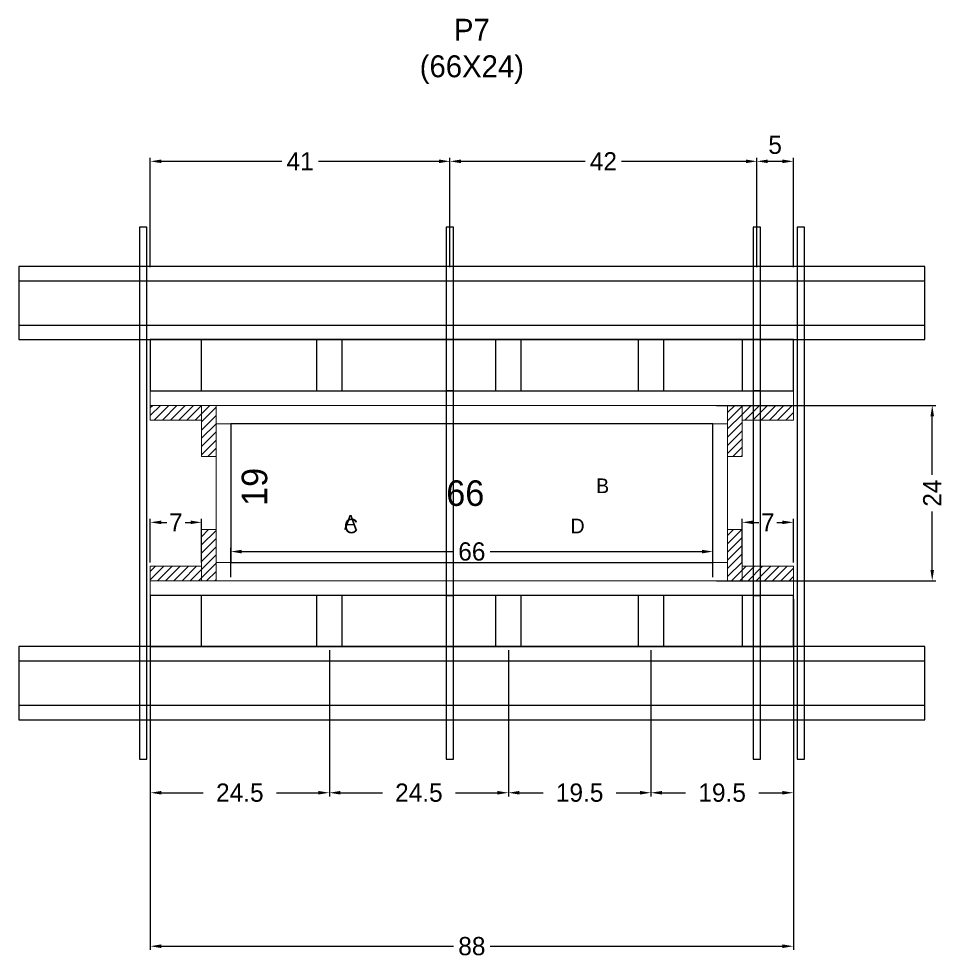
# Model space of a CAD drawing. Header units: centimetres. Extents: x -8500 to 4269, y -467 to 295.
# Drawn here: x -124 to 129.3, y 12.7 to 269.8 of the extents above; entities that cross this region are included whole.
import ezdxf

# ---------------------------------------------------------------- set-up
doc = ezdxf.new("R2010")
doc.units = ezdxf.units.CM
for name, color, linetype in [('CHAPA', 140, 'Continuous'), ('COTA', 241, 'Continuous'), ('Hachura', 251, 'Continuous'), ('Madeira', 30, 'Continuous'), ('NOMENCLATURA', 7, 'Continuous'), ('Painéis', 200, 'Continuous'), ('Perfil Metálico', 150, 'Continuous'), ('SARRAFO', 251, 'Continuous'), ('TEXTO_GERAL', 7, 'Continuous')]:
    doc.layers.add(name, color=color, linetype=linetype)
doc.dimstyles.new('cotax2', dxfattribs={"dimtxt": 2.5, "dimasz": 1.5, "dimexe": 0.5, "dimexo": 0.5, "dimgap": 0.5, "dimtad": 1, "dimcen": 2.5, "dimazin": 3, "dimtfac": 1, "dimtmove": 0, "dimatfit": 3})
pattern_1 = [(45, (0, 0), (-1.122532, 1.122532), [])]

# ---------------------------------------------------------------- blocks, each defined once
blk = doc.blocks.new('_CLOSEDFILLED')
at = {"color": 0, "linetype": 'BYBLOCK'}
blk.add_solid([(-1, 0.164), (0, 0), (-1, -0.164)], dxfattribs=at)
blk = doc.blocks.new('*D29')
for p, q in [((-88, 111), (-88, 15)), ((88, 111), (88, 15)), ((-85, 16), (-5, 16)), ((5, 16), (85, 16))]:
    blk.add_line(p, q)
at = {"layer": 'Defpoints'}
for p in [(-88, 112), (88, 112), (-88, 16)]:
    blk.add_point(p, dxfattribs=at)
at = {"layer": 'COTA', "xscale": 3, "yscale": 3, "rotation": 180}
blk.add_blockref('_CLOSEDFILLED', (-88, 16), dxfattribs=at)
at = {"layer": 'COTA', "xscale": 3, "yscale": 3}
blk.add_blockref('_CLOSEDFILLED', (88, 16), dxfattribs=at)
at = {"layer": 'COTA', "insert": (0, 16), "char_height": 5, "attachment_point": 5}
blk.add_mtext('88', dxfattribs=at)
blk = doc.blocks.new('*D30')
for p, q in [((-88, 97), (-88, 57)), ((-39, 97), (-39, 57)), ((-85, 58), (-73.5, 58)), ((-53.5, 58), (-42, 58))]:
    blk.add_line(p, q)
at = {"layer": 'Defpoints'}
for p in [(-88, 98), (-39, 98), (-88, 58)]:
    blk.add_point(p, dxfattribs=at)
at = {"layer": 'COTA', "xscale": 3, "yscale": 3, "rotation": 180}
blk.add_blockref('_CLOSEDFILLED', (-88, 58), dxfattribs=at)
at = {"layer": 'COTA', "xscale": 3, "yscale": 3}
blk.add_blockref('_CLOSEDFILLED', (-39, 58), dxfattribs=at)
at = {"layer": 'COTA', "insert": (-63.5, 58), "char_height": 5, "attachment_point": 5}
blk.add_mtext('24.5', dxfattribs=at)
blk = doc.blocks.new('*D31')
for p, q in [((-39, 97), (-39, 57)), ((10, 97), (10, 57)), ((-36, 58), (-24.5, 58)), ((-4.5, 58), (7, 58))]:
    blk.add_line(p, q)
at = {"layer": 'Defpoints'}
for p in [(-39, 98), (10, 98), (-39, 58)]:
    blk.add_point(p, dxfattribs=at)
at = {"layer": 'COTA', "xscale": 3, "yscale": 3, "rotation": 180}
blk.add_blockref('_CLOSEDFILLED', (-39, 58), dxfattribs=at)
at = {"layer": 'COTA', "xscale": 3, "yscale": 3}
blk.add_blockref('_CLOSEDFILLED', (10, 58), dxfattribs=at)
at = {"layer": 'COTA', "insert": (-14.5, 58), "char_height": 5, "attachment_point": 5}
blk.add_mtext('24.5', dxfattribs=at)
blk = doc.blocks.new('*D32')
for p, q in [((10, 97), (10, 57)), ((49, 97), (49, 57)), ((13, 58), (19.5, 58)), ((39.5, 58), (46, 58))]:
    blk.add_line(p, q)
at = {"layer": 'Defpoints'}
for p in [(10, 98), (49, 98), (10, 58)]:
    blk.add_point(p, dxfattribs=at)
at = {"layer": 'COTA', "xscale": 3, "yscale": 3, "rotation": 180}
blk.add_blockref('_CLOSEDFILLED', (10, 58), dxfattribs=at)
at = {"layer": 'COTA', "xscale": 3, "yscale": 3}
blk.add_blockref('_CLOSEDFILLED', (49, 58), dxfattribs=at)
at = {"layer": 'COTA', "insert": (29.5, 58), "char_height": 5, "attachment_point": 5}
blk.add_mtext('19.5', dxfattribs=at)
blk = doc.blocks.new('*D33')
for p, q in [((49, 97), (49, 57)), ((88, 97), (88, 57)), ((52, 58), (58.5, 58)), ((78.5, 58), (85, 58))]:
    blk.add_line(p, q)
at = {"layer": 'Defpoints'}
for p in [(49, 98), (88, 98), (49, 58)]:
    blk.add_point(p, dxfattribs=at)
at = {"layer": 'COTA', "xscale": 3, "yscale": 3, "rotation": 180}
blk.add_blockref('_CLOSEDFILLED', (49, 58), dxfattribs=at)
at = {"layer": 'COTA', "xscale": 3, "yscale": 3}
blk.add_blockref('_CLOSEDFILLED', (88, 58), dxfattribs=at)
at = {"layer": 'COTA', "insert": (68.5, 58), "char_height": 5, "attachment_point": 5}
blk.add_mtext('19.5', dxfattribs=at)
blk = doc.blocks.new('*D34')
for p, q in [((-66, 117), (-66, 125)), ((-63, 124), (-5, 124)), ((5, 124), (63, 124)), ((66, 117), (66, 125))]:
    blk.add_line(p, q)
at = {"layer": 'Defpoints'}
for p in [(-66, 124), (-66, 116), (66, 116)]:
    blk.add_point(p, dxfattribs=at)
at = {"layer": 'COTA', "xscale": 3, "yscale": 3, "rotation": 180}
blk.add_blockref('_CLOSEDFILLED', (-66, 124), dxfattribs=at)
at = {"layer": 'COTA', "xscale": 3, "yscale": 3}
blk.add_blockref('_CLOSEDFILLED', (66, 124), dxfattribs=at)
at = {"layer": 'COTA', "insert": (0, 124), "char_height": 5, "attachment_point": 5}
blk.add_mtext('66', dxfattribs=at)
blk = doc.blocks.new('*D35')
for p, q in [((67, 164), (127, 164)), ((126, 145), (126, 161)), ((126, 119), (126, 135)), ((67, 116), (127, 116))]:
    blk.add_line(p, q)
at = {"layer": 'Defpoints'}
for p in [(66, 164), (66, 116), (126, 116)]:
    blk.add_point(p, dxfattribs=at)
at = {"layer": 'COTA', "xscale": 3, "yscale": 3}
for p, rotation in [((126, 164), 90), ((126, 116), -90.00000000000001)]:
    blk.add_blockref('_CLOSEDFILLED', p, dxfattribs=dict(at, rotation=rotation))
at = {"layer": 'COTA', "insert": (126, 140), "char_height": 5, "attachment_point": 5, "rotation": 90}
blk.add_mtext('24', dxfattribs=at)
blk = doc.blocks.new('*D36')
for p, q in [((-88, 121), (-88, 133)), ((-85, 132), (-83.5, 132)), ((-78.5, 132), (-77, 132)), ((-74, 121), (-74, 133))]:
    blk.add_line(p, q)
at = {"layer": 'Defpoints'}
for p in [(-88, 132), (-88, 120), (-74, 120)]:
    blk.add_point(p, dxfattribs=at)
at = {"layer": 'COTA', "xscale": 3, "yscale": 3, "rotation": 180}
blk.add_blockref('_CLOSEDFILLED', (-88, 132), dxfattribs=at)
at = {"layer": 'COTA', "xscale": 3, "yscale": 3}
blk.add_blockref('_CLOSEDFILLED', (-74, 132), dxfattribs=at)
at = {"layer": 'COTA', "insert": (-81, 132), "char_height": 5, "attachment_point": 5}
blk.add_mtext('7', dxfattribs=at)
blk = doc.blocks.new('*D37')
for p, q in [((74, 121), (74, 133)), ((77, 132), (78.5, 132)), ((83.5, 132), (85, 132)), ((88, 121), (88, 133))]:
    blk.add_line(p, q)
at = {"layer": 'Defpoints'}
for p in [(74, 132), (74, 120), (88, 120)]:
    blk.add_point(p, dxfattribs=at)
at = {"layer": 'COTA', "xscale": 3, "yscale": 3, "rotation": 180}
blk.add_blockref('_CLOSEDFILLED', (74, 132), dxfattribs=at)
at = {"layer": 'COTA', "xscale": 3, "yscale": 3}
blk.add_blockref('_CLOSEDFILLED', (88, 132), dxfattribs=at)
at = {"layer": 'COTA', "insert": (81, 132), "char_height": 5, "attachment_point": 5}
blk.add_mtext('7', dxfattribs=at)
blk = doc.blocks.new('*D38')
for p, q in [((-88, 201.8), (-88, 231.8)), ((-6, 201.8), (-6, 231.8)), ((-85, 230.8), (-52, 230.8)), ((-42, 230.8), (-9, 230.8))]:
    blk.add_line(p, q)
at = {"layer": 'Defpoints'}
for p in [(-88, 230.8), (-88, 200.8), (-6, 200.8)]:
    blk.add_point(p, dxfattribs=at)
at = {"layer": 'COTA', "xscale": 3, "yscale": 3, "rotation": 180}
blk.add_blockref('_CLOSEDFILLED', (-88, 230.8), dxfattribs=at)
at = {"layer": 'COTA', "xscale": 3, "yscale": 3}
blk.add_blockref('_CLOSEDFILLED', (-6, 230.8), dxfattribs=at)
at = {"layer": 'COTA', "insert": (-47, 230.8), "char_height": 5, "attachment_point": 5}
blk.add_mtext('41', dxfattribs=at)
blk = doc.blocks.new('*D39')
for p, q in [((-6, 201.8), (-6, 231.8)), ((78, 201.8), (78, 231.8)), ((-3, 230.8), (31, 230.8)), ((41, 230.8), (75, 230.8))]:
    blk.add_line(p, q)
at = {"layer": 'Defpoints'}
for p in [(-6, 230.8), (-6, 200.8), (78, 200.8)]:
    blk.add_point(p, dxfattribs=at)
at = {"layer": 'COTA', "xscale": 3, "yscale": 3, "rotation": 180}
blk.add_blockref('_CLOSEDFILLED', (-6, 230.8), dxfattribs=at)
at = {"layer": 'COTA', "xscale": 3, "yscale": 3}
blk.add_blockref('_CLOSEDFILLED', (78, 230.8), dxfattribs=at)
at = {"layer": 'COTA', "insert": (36, 230.8), "char_height": 5, "attachment_point": 5}
blk.add_mtext('42', dxfattribs=at)
blk = doc.blocks.new('*D40')
for p, q in [((78, 201.8), (78, 231.8)), ((88, 201.8), (88, 231.8)), ((81, 230.8), (85, 230.8))]:
    blk.add_line(p, q)
at = {"layer": 'Defpoints'}
for p in [(78, 230.8), (78, 200.8), (88, 200.8)]:
    blk.add_point(p, dxfattribs=at)
at = {"layer": 'COTA', "xscale": 3, "yscale": 3, "rotation": 180}
blk.add_blockref('_CLOSEDFILLED', (78, 230.8), dxfattribs=at)
at = {"layer": 'COTA', "xscale": 3, "yscale": 3}
blk.add_blockref('_CLOSEDFILLED', (88, 230.8), dxfattribs=at)
at = {"layer": 'COTA', "insert": (83, 235.3), "char_height": 5, "attachment_point": 5}
blk.add_mtext('5', dxfattribs=at)

msp = doc.modelspace()

# ---------------------------------------------------------------- hatches: boundary and pattern name
at = {"layer": 'Hachura'}
h = msp.add_hatch(dxfattribs=at)
h.set_pattern_fill('ANSI31')
h.set_pattern_definition(pattern_1)
h.paths.add_polyline_path([(-88, 160), (-74, 160), (-74, 164), (-88, 164)])
h = msp.add_hatch(dxfattribs=at)
h.set_pattern_fill('ANSI31')
h.set_pattern_definition(pattern_1)
h.paths.add_polyline_path([(-74, 150), (-70, 150), (-70, 164), (-74, 164)])
h = msp.add_hatch(dxfattribs=at)
h.set_pattern_fill('ANSI31')
h.set_pattern_definition(pattern_1)
h.paths.add_polyline_path([(70, 150), (74, 150), (74, 164), (70, 164)])
h = msp.add_hatch(dxfattribs=at)
h.set_pattern_fill('ANSI31')
h.set_pattern_definition(pattern_1)
h.paths.add_polyline_path([(74, 160), (88, 160), (88, 164), (74, 164)])
h = msp.add_hatch(dxfattribs=at)
h.set_pattern_fill('ANSI31')
h.set_pattern_definition(pattern_1)
h.paths.add_polyline_path([(-74, 116), (-70, 116), (-70, 130), (-74, 130)])
h = msp.add_hatch(dxfattribs=at)
h.set_pattern_fill('ANSI31')
h.set_pattern_definition(pattern_1)
h.paths.add_polyline_path([(70, 116), (74, 116), (74, 130), (70, 130)])
h = msp.add_hatch(dxfattribs=at)
h.set_pattern_fill('ANSI31')
h.set_pattern_definition(pattern_1)
h.paths.add_polyline_path([(-88, 116), (-74, 116), (-74, 120), (-88, 120)])
h = msp.add_hatch(dxfattribs=at)
h.set_pattern_fill('ANSI31')
h.set_pattern_definition(pattern_1)
h.paths.add_polyline_path([(74, 116), (88, 116), (88, 120), (74, 120)])

# ---------------------------------------------------------------- linework, layer by layer
at = {"layer": 'CHAPA', "lineweight": 18}
for points in [[(-88, 164), (88, 164), (88, 168), (-88, 168)], [(-88, 164), (88, 164), (88, 168), (-88, 168)], [(-70, 121), (-66, 121), (-66, 159), (-70, 159)], [(-70, 121), (-66, 121), (-66, 159), (-70, 159)], [(66, 121), (70, 121), (70, 159), (66, 159)], [(66, 121), (70, 121), (70, 159), (66, 159)], [(-88, 112), (88, 112), (88, 116), (-88, 116)], [(-88, 112), (88, 112), (88, 116), (-88, 116)]]:
    msp.add_lwpolyline(points, close=True, dxfattribs=at)
at = {"layer": 'Hachura'}
for points in [[(-91, 67.2), (-89, 67.2), (-89, 212.8), (-91, 212.8)], [(-7, 168), (-5, 168), (-5, 212.8), (-7, 212.8)], [(77, 168), (79, 168), (79, 212.8), (77, 212.8)], [(89, 67.2), (91, 67.2), (91, 212.8), (89, 212.8)], [(-7, 112), (-5, 112), (-5, 168), (-7, 168)], [(77, 112), (79, 112), (79, 168), (77, 168)], [(-7, 67.2), (-5, 67.2), (-5, 112), (-7, 112)], [(77, 67.2), (79, 67.2), (79, 112), (77, 112)]]:
    msp.add_lwpolyline(points, close=True, dxfattribs=at)
at = {"layer": 'Madeira', "color": 126}
for points in [[(-88, 168), (88, 168), (88, 182), (-88, 182)], [(-88, 168), (-74, 168), (-74, 182), (-88, 182)], [(-42.5, 168), (-35.5, 168), (-35.5, 182), (-42.5, 182)], [(6.5, 168), (13.5, 168), (13.5, 182), (6.5, 182)], [(45.5, 168), (52.5, 168), (52.5, 182), (45.5, 182)], [(74, 168), (88, 168), (88, 182), (74, 182)], [(-88, 98), (88, 98), (88, 112), (-88, 112)], [(-88, 98), (-74, 98), (-74, 112), (-88, 112)], [(-42.5, 98), (-35.5, 98), (-35.5, 112), (-42.5, 112)], [(6.5, 98), (13.5, 98), (13.5, 112), (6.5, 112)], [(45.5, 98), (52.5, 98), (52.5, 112), (45.5, 112)], [(74, 98), (88, 98), (88, 112), (74, 112)]]:
    msp.add_lwpolyline(points, close=True, dxfattribs=at)
at = {"layer": 'Painéis'}
msp.add_lwpolyline([(-66, 121), (66, 121), (66, 159), (-66, 159)], close=True, dxfattribs=at)
at = {"layer": 'Perfil Metálico', "color": 224}
for points in [[(-124, 182), (124, 182), (124, 202), (-124, 202)], [(-124, 186), (124, 186), (124, 198), (-124, 198)], [(-124, 78), (124, 78), (124, 98), (-124, 98)], [(-124, 82), (124, 82), (124, 94), (-124, 94)]]:
    msp.add_lwpolyline(points, close=True, dxfattribs=at)
at = {"layer": 'SARRAFO', "color": 251, "lineweight": 13}
for points in [[(-88, 160), (-74, 160), (-74, 164), (-88, 164)], [(-74, 150), (-70, 150), (-70, 164), (-74, 164)], [(70, 150), (74, 150), (74, 164), (70, 164)], [(74, 160), (88, 160), (88, 164), (74, 164)], [(-74, 116), (-70, 116), (-70, 130), (-74, 130)], [(70, 116), (74, 116), (74, 130), (70, 130)], [(-88, 116), (-74, 116), (-74, 120), (-88, 120)], [(74, 116), (88, 116), (88, 120), (74, 120)]]:
    msp.add_lwpolyline(points, close=True, dxfattribs=at)

# ---------------------------------------------------------------- texts
at = {"layer": 'COTA'}
msp.add_text('19', height=7, rotation=90, dxfattribs=at).set_placement((-56, 136.5))
msp.add_text('66', height=7, dxfattribs=at).set_placement((-7, 136.5))
at = {"layer": 'NOMENCLATURA', "insert": (0, 252), "char_height": 6, "attachment_point": 8}
msp.add_mtext('P7\\P(66X24)', dxfattribs=at)
at = {"layer": 'TEXTO_GERAL'}
for s, p in [('B', (34, 140)), ('A', (-35, 130)), ('C', (-35, 129)), ('D', (27, 129))]:
    msp.add_text(s, height=4, dxfattribs=at).set_placement(p)

# ---------------------------------------------------------------- dimensions: what is measured, and where the dimension line sits
at = {"layer": 'COTA'}
for base, p1, p2, picture, middle in [((78, 230.8), (78, 200.8), (88, 200.8), '*D40', (83, 235.3)), ((-88, 230.8), (-88, 200.8), (-6, 200.8), '*D38', (-47, 230.8)), ((-6, 230.8), (-6, 200.8), (78, 200.8), '*D39', (36, 230.8)), ((-88, 132), (-88, 120), (-74, 120), '*D36', (-81, 132)), ((74, 132), (74, 120), (88, 120), '*D37', (81, 132)), ((-66, 124), (-66, 116), (66, 116), '*D34', (0, 124)), ((-88, 16), (-88, 112), (88, 112), '*D29', (0, 16))]:
    dim = msp.add_linear_dim(base=base, p1=p1, p2=p2, dimstyle='cotax2', dxfattribs=at)
    dim.commit()
    dim.dimension.update_dxf_attribs({"geometry": picture, "text_midpoint": middle})
dim = msp.add_linear_dim(base=(126, 116), p1=(66, 116), p2=(66, 164), angle=90, dimstyle='cotax2', dxfattribs=at)
dim.commit()
dim.dimension.update_dxf_attribs({"geometry": '*D35', "text_midpoint": (126, 140)})
for base, p1, p2, text, picture, middle in [((-88, 58), (-88, 98), (-39, 98), '24.5', '*D30', (-63.5, 58)), ((-39, 58), (-39, 98), (10, 98), '24.5', '*D31', (-14.5, 58)), ((10, 58), (10, 98), (49, 98), '19.5', '*D32', (29.5, 58)), ((49, 58), (49, 98), (88, 98), '19.5', '*D33', (68.5, 58))]:
    dim = msp.add_linear_dim(base=base, p1=p1, p2=p2, text=text, dimstyle='cotax2', dxfattribs=at)
    dim.commit()
    dim.dimension.update_dxf_attribs({"geometry": picture, "text_midpoint": middle})

doc.saveas('drawing.dxf')
